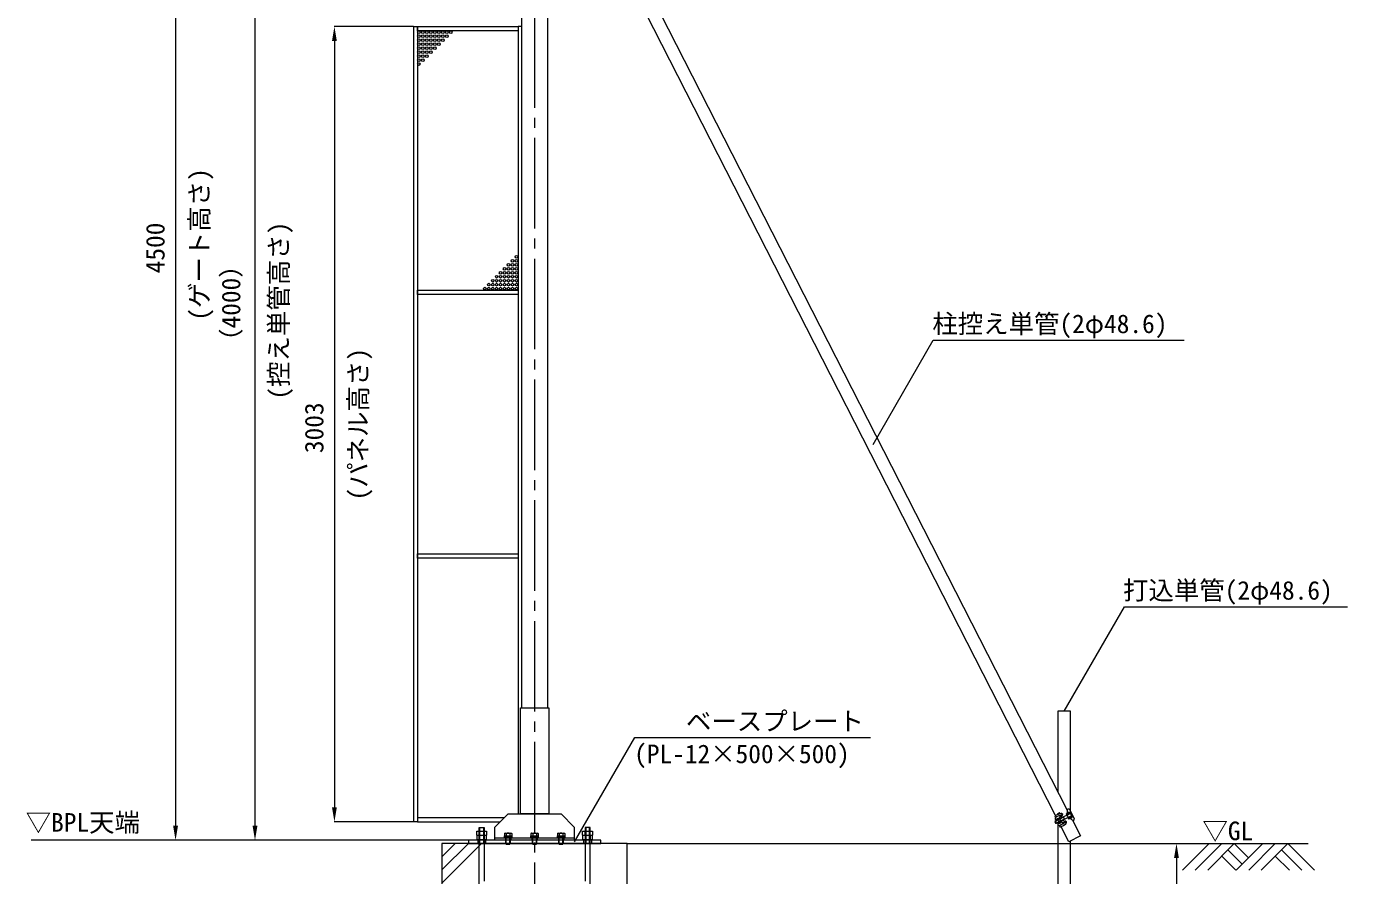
# Model space of a CAD drawing. Units: millimetres, scale not verified. Extents: x -69980 to -49855, y -14438 to 14438.
# Drawn here: x -57700 to -52710, y -11409 to -8202 of the extents above; entities that cross this region are included whole.
import ezdxf
from ezdxf.enums import TextEntityAlignment as Align

# ---------------------------------------------------------------- set-up
doc = ezdxf.new("R2010")
doc.units = ezdxf.units.MM
doc.header["$LTSCALE"] = 38
doc.linetypes.add('CHAIN2', pattern=[12, 9, -1, 1, -1])
doc.linetypes.add('DASHED1', pattern=[1.8, 1.2, -0.6])
for name, color, linetype, lineweight in [('0-2_ACCG-3018', 7, 'Continuous', 18), ('0-5_ﾍﾞｰｽﾗｲﾝ', 5, 'Continuous', 18), ('0-6_ﾎﾞﾙﾄ類', 2, 'Continuous', 18), ('0-9_基礎工事用PCA小', 7, 'Continuous', 18), ('0-B_寸法', 3, 'Continuous', 18), ('0-D_単管', 7, 'Continuous', 18), ('0-E_単管ｸﾗﾝﾌﾟ', 7, 'Continuous', 18), ('1-2_通芯', 1, 'CHAIN2', 18), ('1-5_標準ﾊﾟﾈﾙ', 7, 'Continuous', 18), ('1-6_標準柱', 7, 'Continuous', 18), ('1-7_文字', 7, 'Continuous', 18)]:
    doc.layers.add(name, color=color, linetype=linetype, lineweight=lineweight)
doc.styles.add('ＭＳ ゴシック', font='')
doc.styles.get('ＭＳ ゴシック').set_extended_font_data('MS Gothic')

msp = doc.modelspace()

# ---------------------------------------------------------------- linework, layer by layer
at = {"layer": '0-2_ACCG-3018'}
for centre in [(-56216.95, -8224.4), (-56201.95, -8224.4), (-56186.95, -8224.4), (-56171.95, -8224.4), (-56156.95, -8224.4), (-56141.95, -8224.4), (-56126.95, -8224.4), (-56111.95, -8224.4), (-56096.95, -8224.4), (-56216.95, -8239.4), (-56216.95, -8254.4), (-56216.95, -8269.4), (-56216.95, -8284.4), (-56201.95, -8239.4), (-56201.95, -8254.4), (-56201.95, -8269.4), (-56201.95, -8284.4), (-56186.95, -8239.4), (-56186.95, -8254.4), (-56186.95, -8269.4), (-56186.95, -8284.4), (-56171.95, -8239.4), (-56171.95, -8254.4), (-56171.95, -8269.4), (-56171.95, -8284.4), (-56156.95, -8239.4), (-56156.95, -8254.4), (-56156.95, -8269.4), (-56156.95, -8284.4), (-56141.95, -8239.4), (-56141.95, -8254.4), (-56141.95, -8269.4), (-56126.95, -8239.4), (-56126.95, -8254.4), (-56111.95, -8239.4), (-56216.95, -8299.4), (-56216.95, -8314.4), (-56216.95, -8329.4), (-56201.95, -8299.4), (-56201.95, -8314.4), (-56201.95, -8329.4), (-56186.95, -8299.4), (-56186.95, -8314.4), (-56171.95, -8299.4), (-56216.95, -8344.4), (-55848.45, -9072.4), (-55908.45, -9132.4), (-55893.45, -9117.4), (-55893.45, -9132.4), (-55878.45, -9102.4), (-55878.45, -9117.4), (-55878.45, -9132.4), (-55863.45, -9087.4), (-55863.45, -9102.4), (-55863.45, -9117.4), (-55863.45, -9132.4), (-55848.45, -9087.4), (-55848.45, -9102.4), (-55848.45, -9117.4), (-55848.45, -9132.4), (-55953.45, -9177.4), (-55938.45, -9162.4), (-55938.45, -9177.4), (-55923.45, -9147.4), (-55923.45, -9162.4), (-55923.45, -9177.4), (-55908.45, -9147.4), (-55908.45, -9162.4), (-55908.45, -9177.4), (-55893.45, -9147.4), (-55893.45, -9162.4), (-55893.45, -9177.4), (-55878.45, -9147.4), (-55878.45, -9162.4), (-55878.45, -9177.4), (-55863.45, -9147.4), (-55863.45, -9162.4), (-55863.45, -9177.4), (-55848.45, -9147.4), (-55848.45, -9162.4), (-55848.45, -9177.4), (-55968.45, -9192.4), (-55953.45, -9192.4), (-55938.45, -9192.4), (-55923.45, -9192.4), (-55908.45, -9192.4), (-55893.45, -9192.4), (-55878.45, -9192.4), (-55863.45, -9192.4), (-55848.45, -9192.4)]:
    msp.add_circle(centre, 5, dxfattribs=at)
at = {"layer": '0-5_ﾍﾞｰｽﾗｲﾝ'}
for p, q in [((-56030.2, -11275.5), (-57681.25, -11275.5)), ((-55430.2, -11287.5), (-52857.88, -11287.5))]:
    msp.add_line(p, q, dxfattribs=at)
at = {"layer": '0-6_ﾎﾞﾙﾄ類'}
for p, q in [((-55989.72, -11255.48), (-55989.72, -11240.9)), ((-55989.72, -11258.32), (-55989.72, -11272.9)), ((-55970.68, -11255.48), (-55970.68, -11240.9)), ((-55970.68, -11258.32), (-55970.68, -11272.9)), ((-55892.02, -11248.5), (-55893.88, -11249.55)), ((-55893.88, -11249.55), (-55893.88, -11258.3)), ((-55893.88, -11258.3), (-55866.53, -11258.3)), ((-55892.02, -11248.5), (-55868.38, -11248.5)), ((-55891.45, -11258.5), (-55868.95, -11258.5)), ((-55888.2, -11287.5), (-55888.2, -11265.5)), ((-55887.03, -11249.55), (-55887.03, -11258.3)), ((-55886.97, -11290.3), (-55886.97, -11265.5)), ((-55881.4, -11261.5), (-55880.32, -11265.5)), ((-55880.07, -11261.5), (-55879, -11265.5)), ((-55873.38, -11249.55), (-55873.38, -11258.3)), ((-55872.2, -11287.5), (-55872.2, -11265.5)), ((-55868.38, -11248.5), (-55866.53, -11249.55)), ((-55866.53, -11249.55), (-55866.53, -11258.3)), ((-55792.03, -11248.5), (-55793.88, -11249.55)), ((-55793.88, -11249.55), (-55793.88, -11258.3)), ((-55793.88, -11258.3), (-55766.53, -11258.3)), ((-55792.03, -11248.5), (-55768.38, -11248.5)), ((-55791.45, -11258.5), (-55768.95, -11258.5)), ((-55788.2, -11287.5), (-55788.2, -11265.5)), ((-55787.03, -11249.55), (-55787.03, -11258.3)), ((-55786.97, -11290.3), (-55786.97, -11265.5)), ((-55781.4, -11261.5), (-55780.32, -11265.5)), ((-55780.07, -11261.5), (-55779, -11265.5)), ((-55773.38, -11249.55), (-55773.38, -11258.3)), ((-55772.2, -11287.5), (-55772.2, -11265.5)), ((-55768.38, -11248.5), (-55766.53, -11249.55)), ((-55766.53, -11249.55), (-55766.53, -11258.3)), ((-55692.03, -11248.5), (-55693.88, -11249.55)), ((-55693.88, -11249.55), (-55693.88, -11258.3)), ((-55693.88, -11258.3), (-55666.53, -11258.3)), ((-55692.03, -11248.5), (-55668.38, -11248.5)), ((-55691.45, -11258.5), (-55668.95, -11258.5)), ((-55688.2, -11287.5), (-55688.2, -11265.5)), ((-55687.03, -11249.55), (-55687.03, -11258.3)), ((-55686.97, -11290.3), (-55686.97, -11265.5)), ((-55681.4, -11261.5), (-55680.33, -11265.5)), ((-55680.08, -11261.5), (-55679, -11265.5)), ((-55673.38, -11249.55), (-55673.38, -11258.3)), ((-55672.2, -11287.5), (-55672.2, -11265.5)), ((-55668.38, -11248.5), (-55666.53, -11249.55)), ((-55666.53, -11249.55), (-55666.53, -11258.3)), ((-55589.72, -11255.48), (-55589.72, -11240.9)), ((-55589.72, -11258.32), (-55589.72, -11272.9)), ((-55570.68, -11255.48), (-55570.68, -11240.9)), ((-55570.68, -11258.32), (-55570.68, -11272.9)), ((-55888.2, -11287.5), (-55886.97, -11290.3)), ((-55788.2, -11287.5), (-55786.97, -11290.3)), ((-55688.2, -11287.5), (-55686.97, -11290.3))]:
    msp.add_line(p, q, dxfattribs=at)
for points in [[(-55998.67, -11255.48), (-55998.67, -11240.9), (-55961.72, -11240.9), (-55961.72, -11255.48), (-55964.2, -11256.9), (-55996.2, -11256.9)], [(-55998.67, -11258.32), (-55998.67, -11272.9), (-55961.72, -11272.9), (-55961.72, -11258.32), (-55964.2, -11256.9), (-55996.2, -11256.9)], [(-55998.2, -11272.9), (-55962.2, -11272.9), (-55962.2, -11275.5), (-55998.2, -11275.5)], [(-55866.2, -11258.5), (-55866.2, -11261.5), (-55894.2, -11261.5), (-55894.2, -11258.5)], [(-55894.2, -11261.5), (-55866.2, -11261.5), (-55866.2, -11265.5), (-55894.2, -11265.5)], [(-55766.2, -11258.5), (-55766.2, -11261.5), (-55794.2, -11261.5), (-55794.2, -11258.5)], [(-55794.2, -11261.5), (-55766.2, -11261.5), (-55766.2, -11265.5), (-55794.2, -11265.5)], [(-55666.2, -11258.5), (-55666.2, -11261.5), (-55694.2, -11261.5), (-55694.2, -11258.5)], [(-55694.2, -11261.5), (-55666.2, -11261.5), (-55666.2, -11265.5), (-55694.2, -11265.5)], [(-55598.68, -11255.48), (-55598.68, -11240.9), (-55561.73, -11240.9), (-55561.73, -11255.48), (-55564.2, -11256.9), (-55596.2, -11256.9)], [(-55598.68, -11258.32), (-55598.68, -11272.9), (-55561.73, -11272.9), (-55561.73, -11258.32), (-55564.2, -11256.9), (-55596.2, -11256.9)], [(-55598.2, -11272.9), (-55562.2, -11272.9), (-55562.2, -11275.5), (-55598.2, -11275.5)]]:
    msp.add_lwpolyline(points, close=True, dxfattribs=at)
for points in [[(-55886.97, -11290.3), (-55873.42, -11290.3), (-55873.42, -11265.5)], [(-55786.97, -11290.3), (-55773.43, -11290.3), (-55773.43, -11265.5)], [(-55686.97, -11290.3), (-55673.43, -11290.3), (-55673.43, -11265.5)], [(-55888.2, -11287.5), (-55872.2, -11287.5), (-55873.42, -11290.3)], [(-55788.2, -11287.5), (-55772.2, -11287.5), (-55773.43, -11290.3)], [(-55688.2, -11287.5), (-55672.2, -11287.5), (-55673.43, -11290.3)]]:
    msp.add_lwpolyline(points, dxfattribs=at)
for centre, radius, start, end in [((-55994.2, -11247.73), 8.95, 240, 300), ((-55994.2, -11266.08), 8.95, 60, 120), ((-55980.2, -11224.45), 32.45, 252.932, 287.068), ((-55980.2, -11289.35), 32.45, 72.932, 107.068), ((-55966.2, -11247.73), 8.95, 239.975, 300.025), ((-55966.2, -11266.08), 8.95, 59.975, 120.025), ((-55890.45, -11254.55), 6.05, 55.616, 124.384), ((-55891.45, -11258.3), 0.2, 180, 270), ((-55880.2, -11271.12), 22.62, 72.412, 107.588), ((-55869.95, -11254.55), 6.05, 55.616, 124.384), ((-55868.95, -11258.3), 0.2, 270, 0), ((-55790.45, -11254.55), 6.05, 55.616, 124.384), ((-55791.45, -11258.3), 0.2, 180, 270), ((-55780.2, -11271.12), 22.62, 72.412, 107.588), ((-55769.95, -11254.55), 6.05, 55.616, 124.384), ((-55768.95, -11258.3), 0.2, 270, 0), ((-55690.45, -11254.55), 6.05, 55.616, 124.384), ((-55691.45, -11258.3), 0.2, 180, 270), ((-55680.2, -11271.12), 22.62, 72.412, 107.588), ((-55669.95, -11254.55), 6.05, 55.616, 124.384), ((-55668.95, -11258.3), 0.2, 270, 0), ((-55594.2, -11247.73), 8.95, 240, 300), ((-55594.2, -11266.08), 8.95, 60, 120), ((-55580.2, -11224.45), 32.45, 252.932, 287.068), ((-55580.2, -11289.35), 32.45, 72.932, 107.068), ((-55566.2, -11247.73), 8.95, 239.975, 300.025), ((-55566.2, -11266.08), 8.95, 59.975, 120.025)]:
    msp.add_arc(centre, radius, start, end, dxfattribs=at)
at = {"layer": '0-9_基礎工事用PCA小', "color": 4, "linetype": 'DASHED1', "lineweight": 9}
for p, q in [((-55994.9, -11275.5), (-55994.9, -11287.5)), ((-55965.2, -11275.5), (-55965.2, -11287.5)), ((-55888.2, -11275.5), (-55888.2, -11287.5)), ((-55872.2, -11275.5), (-55872.2, -11287.5)), ((-55688.2, -11275.5), (-55688.2, -11287.5)), ((-55672.2, -11275.5), (-55672.2, -11287.5)), ((-55595.2, -11275.5), (-55595.2, -11287.5)), ((-55565.2, -11275.5), (-55565.2, -11287.5))]:
    msp.add_line(p, q, dxfattribs=at)
at = {"layer": '0-9_基礎工事用PCA小'}
for p, q in [((-56130.2, -11437.5), (-55980.2, -11287.5)), ((-56130.2, -11387.5), (-56030.2, -11287.5)), ((-56130.2, -11337.5), (-56080.2, -11287.5)), ((-55989.72, -11287.5), (-55970.68, -11287.5)), ((-55570.68, -11287.5), (-55589.72, -11287.5))]:
    msp.add_line(p, q, dxfattribs=at)
for points in [[(-56030.2, -11287.5), (-55530.2, -11287.5), (-55530.2, -11275.5), (-56030.2, -11275.5)], [(-56130.2, -12187.5), (-55430.2, -12187.5), (-55430.2, -11287.5), (-56130.2, -11287.5)]]:
    msp.add_lwpolyline(points, close=True, dxfattribs=at)
for points in [[(-55989.72, -11804.45), (-55989.72, -11227.5), (-55970.68, -11227.5), (-55970.68, -11429.5)], [(-55989.72, -11290), (-55987.23, -11287.5), (-55987.23, -11227.5), (-55973.17, -11227.5), (-55973.17, -11287.5), (-55970.68, -11290)], [(-55570.68, -11804.45), (-55570.68, -11227.5), (-55589.72, -11227.5), (-55589.72, -11429.5)], [(-55570.68, -11290), (-55573.17, -11287.5), (-55573.17, -11227.5), (-55587.22, -11227.5), (-55587.22, -11287.5), (-55589.72, -11290)]]:
    msp.add_lwpolyline(points, dxfattribs=at)
at = {"layer": '0-B_寸法'}
for p, q in [((-57136.2, -6830.5), (-57136.2, -11220.5)), ((-56836.2, -7330.5), (-56836.2, -11220.5)), ((-56237.2, -8202.9), (-56537.2, -8202.9)), ((-56536.2, -8257.9), (-56536.2, -11150.9)), ((-56237.2, -11205.9), (-56537.2, -11205.9)), ((-56838.2, -11275.5), (-57137.2, -11275.5)), ((-56537.2, -11275.5), (-56837.2, -11275.5)), ((-53754.9, -11287.5), (-53354.9, -11287.5)), ((-53355.9, -11342.5), (-53355.9, -12232.5))]:
    msp.add_line(p, q, dxfattribs=at)
at = {"layer": '0-B_寸法', "color": 91}
for points in [[(-56545.38, -8257.9), (-56536.2, -8202.9), (-56527.03, -8257.9)], [(-56545.38, -11150.9), (-56536.2, -11205.9), (-56527.03, -11150.9)], [(-57145.38, -11220.5), (-57136.2, -11275.5), (-57127.03, -11220.5)], [(-56845.38, -11220.5), (-56836.2, -11275.5), (-56827.03, -11220.5)], [(-53365.07, -11342.5), (-53355.9, -11287.5), (-53346.72, -11342.5)]]:
    msp.add_solid(points, dxfattribs=at)
at = {"layer": '0-D_単管'}
for p, q in [((-53812.97, -11181.53), (-55789.18, -7312.25)), ((-55745.95, -7290), (-53768.65, -11161.42))]:
    msp.add_line(p, q, dxfattribs=at)
for points in [[(-53755.9, -11164.42), (-53755.9, -10787.5), (-53804.5, -10787.5), (-53804.5, -11091.25)], [(-53804.5, -11209.6), (-53804.5, -12287.5), (-53755.9, -12287.5), (-53755.9, -11277.75)], [(-53749, -11199.9), (-53718.9, -11258.85), (-53762.17, -11280.95), (-53791.25, -11224.02)]]:
    msp.add_lwpolyline(points, dxfattribs=at)
at = {"layer": '0-E_単管ｸﾗﾝﾌﾟ'}
for p, q in [((-53805.7, -11176.82), (-53805.15, -11177.92)), ((-53756.38, -11173.8), (-53797.2, -11194.65)), ((-53786.88, -11175.9), (-53786.1, -11177.4)), ((-53757.67, -11169.75), (-53772.28, -11176.3)), ((-53772.28, -11176.3), (-53770.97, -11179.23)), ((-53756.35, -11172.65), (-53770.97, -11179.23)), ((-53764.85, -11157.9), (-53769.3, -11160.18)), ((-53767.3, -11173.95), (-53767.25, -11174.05)), ((-53765.8, -11176.9), (-53765.1, -11178.25)), ((-53761.97, -11171.23), (-53761.78, -11171.6)), ((-53760.33, -11174.45), (-53759.77, -11175.52)), ((-53741.73, -11192.15), (-53758.1, -11160.08)), ((-53756.38, -11173.8), (-53751.82, -11182.7)), ((-53755.05, -11173.12), (-53750.5, -11182.02)), ((-53815.78, -11183.08), (-53812.75, -11188.95)), ((-53814.6, -11203.53), (-53814.85, -11205.18)), ((-53814.85, -11205.18), (-53811.53, -11211.67)), ((-53807.15, -11199.73), (-53814.6, -11203.53)), ((-53814.6, -11203.53), (-53810.05, -11212.45)), ((-53806, -11200.25), (-53813.3, -11204)), ((-53810.05, -11212.45), (-53811.53, -11211.67)), ((-53802.6, -11208.62), (-53810.05, -11212.45)), ((-53802.35, -11207.38), (-53809.65, -11211.12)), ((-53801.75, -11191.38), (-53808.28, -11194.7)), ((-53798.12, -11195.15), (-53803.58, -11197.92)), ((-53799.2, -11212.5), (-53792.65, -11209.17)), ((-53793.62, -11204.05), (-53799.03, -11206.83)), ((-53797.05, -11193.45), (-53797.5, -11192.55)), ((-53794.15, -11225.38), (-53797.15, -11219.5)), ((-53788.28, -11188.97), (-53797.05, -11193.45)), ((-53782, -11188), (-53796.6, -11195.45)), ((-53795.75, -11185.07), (-53787.3, -11178.7)), ((-53778.33, -11195.12), (-53792.9, -11202.55)), ((-53751.82, -11182.7), (-53792.6, -11203.53)), ((-53782.83, -11199.65), (-53791.6, -11204.12)), ((-53791.6, -11204.12), (-53791.12, -11205.02)), ((-53791.02, -11183.57), (-53788.28, -11188.97)), ((-53790.4, -11184.8), (-53787.25, -11182.43)), ((-53784.05, -11208), (-53773.92, -11204.9)), ((-53783.18, -11187.47), (-53782, -11188)), ((-53780.07, -11205.05), (-53782.83, -11199.65)), ((-53780.68, -11203.83), (-53776.92, -11202.67)), ((-53778.62, -11196.38), (-53778.38, -11195.12)), ((-53771.4, -11206.17), (-53772.17, -11204.67)), ((-53764.78, -11191.35), (-53750.9, -11183.35)), ((-53764.78, -11191.35), (-53763.2, -11194.12)), ((-53763.2, -11194.12), (-53749.3, -11186.12)), ((-53760.58, -11187.17), (-53759.88, -11188.52)), ((-53755.23, -11184.42), (-53754.67, -11185.52)), ((-53753.03, -11188.73), (-53753.2, -11188.38)), ((-53748.38, -11201.15), (-53743.92, -11198.88))]:
    msp.add_line(p, q, dxfattribs=at)
for points in [[(-53801.15, -11176.45), (-53796.68, -11174.17), (-53796.35, -11173.15), (-53796.8, -11172.28), (-53797.83, -11171.95), (-53805.38, -11175.8), (-53805.7, -11176.82)], [(-53780.22, -11217.43), (-53775.08, -11214.8), (-53775.53, -11216.15), (-53782.65, -11219.77), (-53783.65, -11219.73)]]:
    msp.add_lwpolyline(points, dxfattribs=at)
for points in [[(-53769.2, -11174.65), (-53769.1, -11174.88), (-53760.17, -11170.33), (-53760.3, -11170.1), (-53761.3, -11169.77), (-53768.88, -11173.65)], [(-53759.35, -11193.92), (-53759.8, -11193.05), (-53759.47, -11192.02), (-53751.9, -11188.17), (-53750.9, -11188.5), (-53750.45, -11189.38), (-53750.77, -11190.4), (-53758.35, -11194.25)]]:
    msp.add_lwpolyline(points, close=True, dxfattribs=at)
for centre, radius, start, end in [((-53775.35, -11252.8), 80.6, 101.478, 120.09), ((-53790.42, -11177.73), 4, 27.055, 107.644), ((-53788.5, -11177.1), 2, 307.038, 27.055), ((-53780.15, -11166.5), 12.55, 308.712, 30.261), ((-53762.57, -11162.35), 5, 27.055, 117.055), ((-53755.95, -11173.57), 4.2, 27.055, 114.193), ((-53755.95, -11173.57), 1, 27.055, 114.193), ((-53809.03, -11193.6), 5.58, 133.427, 206.443), ((-53808.03, -11192.57), 6.95, 210.433, 268.243), ((-53813.2, -11189.18), 0.5, 313.427, 27.055), ((-53706.1, -11412.82), 247.97, 109.041, 115.472), ((-53816.23, -11197.35), 8.38, 338.593, 18.489), ((-53801.48, -11189.8), 8.38, 215.622, 255.518), ((-53797.32, -11213.55), 6.95, 145.868, 203.678), ((-53807.47, -11219.42), 10.8, 39.944, 70.43), ((-53798.72, -11213.75), 5.58, 207.668, 280.683), ((-53788.62, -11195.9), 15.1, 187.704, 226.406), ((-53797.78, -11189.6), 5.55, 204.621, 266.518), ((-53788.72, -11209.85), 10.8, 163.681, 194.166), ((-53819.6, -11211.88), 28.25, 13.481, 40.643), ((-53792.15, -11189.85), 6, 127.038, 206.777), ((-53787.82, -11195.55), 10.3, 177.816, 235.692), ((-53797.6, -11219.73), 0.5, 27.055, 100.683), ((-54266.42, -10397.25), 946.73, 299.714, 301.444), ((-53787.15, -11207.02), 7.12, 155.444, 202.404), ((-53826.97, -11151.75), 80.6, 294.021, 312.632), ((-53789.25, -11182.67), 2, 127.038, 207.055), ((-53785.8, -11202.25), 6, 207.334, 287.073), ((-53789.68, -11179.23), 4, 307.038, 27.055), ((-53805.55, -11204.7), 28.25, 17.175, 37.59), ((-53805, -11204.43), 28.25, 19.238, 35.523), ((-53778.28, -11204.12), 2, 207.055, 287.073), ((-53775.75, -11206.5), 4, 27.055, 107.073), ((-53773.32, -11206.8), 2, 27.055, 107.073), ((-53774.97, -11208), 4, 306.466, 27.055), ((-53774.82, -11188.82), 10.25, 357.826, 56.284), ((-53759.85, -11206.23), 12.55, 88.319, 105.398), ((-53759.85, -11206.23), 12.55, 23.849, 79.637), ((-53751.4, -11182.48), 1, 299.918, 27.055), ((-53751.4, -11182.48), 4.2, 299.918, 27.055), ((-53746.2, -11194.43), 5, 297.055, 27.055)]:
    msp.add_arc(centre, radius, start, end, dxfattribs=at)
at = {"layer": '1-2_通芯'}
msp.add_line((-55780.2, -5887.5), (-55780.2, -12780.95), dxfattribs=at)
at = {"layer": '1-5_標準ﾊﾟﾈﾙ'}
for points in [[(-56236.2, -8202.9), (-56222.95, -8202.9), (-56222.95, -11205.9), (-56236.2, -11205.9)], [(-56222.95, -8202.9), (-55842.45, -8202.9), (-55842.45, -8218.4), (-56222.95, -8218.4)], [(-56222.95, -9198.4), (-55842.45, -9198.4), (-55842.45, -9214.4), (-56222.95, -9214.4)], [(-56222.95, -10194.4), (-55842.45, -10194.4), (-55842.45, -10210.4), (-56222.95, -10210.4)]]:
    msp.add_lwpolyline(points, close=True, dxfattribs=at)
for points in [[(-55830.2, -8202.9), (-55842.45, -8202.9), (-55842.45, -11175.5)], [(-55895.1, -11190.4), (-56222.95, -11190.4), (-56222.95, -11205.9), (-55910.6, -11205.9)]]:
    msp.add_lwpolyline(points, dxfattribs=at)
at = {"layer": '1-6_標準柱'}
for p, q in [((-55830.2, -7325.5), (-55830.2, -10775.5)), ((-55730.2, -10775.5), (-55730.2, -7427.7)), ((-55930.2, -11265.5), (-55630.2, -11265.5))]:
    msp.add_line(p, q, dxfattribs=at)
at = {"layer": '1-6_標準柱', "color": 4, "linetype": 'DASHED1', "lineweight": 9}
for p, q in [((-55890.2, -11265.5), (-55890.2, -11275.5)), ((-55870.2, -11265.5), (-55870.2, -11275.5)), ((-55790.2, -11265.5), (-55790.2, -11275.5)), ((-55770.2, -11265.5), (-55770.2, -11275.5)), ((-55690.2, -11265.5), (-55690.2, -11275.5)), ((-55670.2, -11265.5), (-55670.2, -11275.5))]:
    msp.add_line(p, q, dxfattribs=at)
at = {"layer": '1-6_標準柱'}
for points in [[(-55833.4, -10775.5), (-55727, -10775.5), (-55727, -11175.5), (-55833.4, -11175.5)], [(-55880.2, -11175.5), (-55680.2, -11175.5), (-55630.2, -11225.5), (-55630.2, -11275.5), (-55930.2, -11275.5), (-55930.2, -11225.5)]]:
    msp.add_lwpolyline(points, close=True, dxfattribs=at)
at = {"layer": '1-7_文字'}
for p, q in [((-54501.82, -9781.05), (-54274.25, -9386.88)), ((-54274.25, -9386.88), (-54273.9, -9386.88)), ((-54273.9, -9386.88), (-53326.88, -9386.88)), ((-53780.2, -10787.5), (-53552.62, -10393.35)), ((-53552.62, -10393.35), (-53552.28, -10393.35)), ((-53552.28, -10393.35), (-52709.65, -10393.35)), ((-55629.33, -11281.5), (-55401.78, -10887.35)), ((-55401.78, -10887.35), (-55401.4, -10887.35)), ((-55401.4, -10887.35), (-54511.47, -10887.35)), ((-53232.3, -11287.5), (-53332.55, -11387.73)), ((-53185.05, -11287.5), (-53285.3, -11387.73)), ((-53137.8, -11287.5), (-53238.05, -11387.73)), ((-53161.43, -11311.12), (-53107.42, -11365.12)), ((-53137.8, -11287.5), (-53083.8, -11341.5)), ((-53029.8, -11287.5), (-53130.05, -11387.73)), ((-52982.55, -11287.5), (-53082.8, -11387.73)), ((-52935.3, -11287.5), (-53035.55, -11387.73)), ((-52958.93, -11311.12), (-52882.33, -11387.73)), ((-52935.3, -11287.5), (-52835.08, -11387.73)), ((-53185.05, -11334.75), (-53132.07, -11387.73)), ((-52982.55, -11334.75), (-52929.57, -11387.73))]:
    msp.add_line(p, q, dxfattribs=at)

# ---------------------------------------------------------------- texts
at = {"layer": '0-B_寸法', "style": 'ＭＳ ゴシック'}
for s, p in [('(ゲート高さ)', (-56990.6, -9313.5)), ('4500', (-57156.6, -9134.6)), ('(控え単管高さ)', (-56690.6, -9611.5)), ('（4000）', (-56870.45, -9438.92)), ('(パネル高さ)', (-56390.6, -9992.4)), ('3003', (-56556.6, -9813.5))]:
    msp.add_text(s, height=70.38, rotation=90, dxfattribs=at).set_placement(p, align=Align.BOTTOM_LEFT)
at = {"layer": '1-7_文字', "style": 'ＭＳ ゴシック'}
for s, p in [('柱控え単管(2φ48.6)\u3000', (-54278, -9381.48)), ('打込単管(2φ48.6)', (-53557.68, -10387.95)), ('\u3000\u3000ベースプレート\u3000\u3000', (-55400.4, -10881.95)), ('(PL-12×500×500)', (-55404.1, -11005.43)), ('▽BPL天端', (-57702.38, -11264.1)), ('▽GL', (-53257.82, -11296.1))]:
    msp.add_text(s, height=70.38, dxfattribs=at).set_placement(p, align=Align.BOTTOM_LEFT)

doc.saveas('drawing.dxf')
